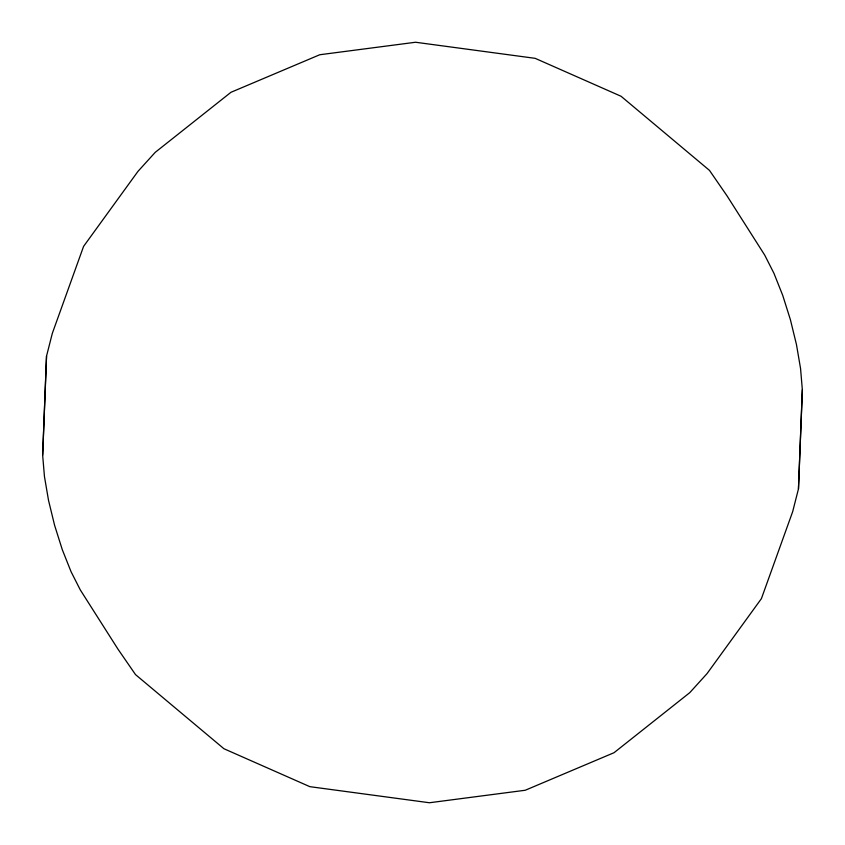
<?xml version="1.0" encoding="UTF-8"?>
<svg xmlns="http://www.w3.org/2000/svg" width="845" height="845" viewBox="0 0 845 845"><rect width="100%" height="100%" fill="white"/><g stroke="black" fill="none" stroke-linecap="round" stroke-linejoin="round"><path stroke-width="1.27" d="M42.662 455.265L46.538 356.115L52.327 333.342L83.592 246.36L137.957 171.387L155.216 152.353L230.96 92.295L319.759 54.745L415.56 42.25L535.16 58.337L621.064 96.267L709.483 170.394L727.017 195.839L764.725 255.127L773.957 273.336L782.713 295.349L790.392 319.663L796.476 344.623L800.553 368.515L802.338 389.735L801.704 406.815L798.462 488.885L792.673 511.658L761.408 598.64L707.043 673.613L689.784 692.646L614.04 752.705L525.241 790.255L429.44 802.75L309.84 786.663L223.936 748.733L135.517 674.606L117.983 649.161L80.275 589.873L71.043 571.664L62.287 549.651L54.608 525.337L48.524 500.377L44.447 476.485L42.662 455.265L46.538 356.115M798.462 488.885L802.338 389.735"/></g></svg>
